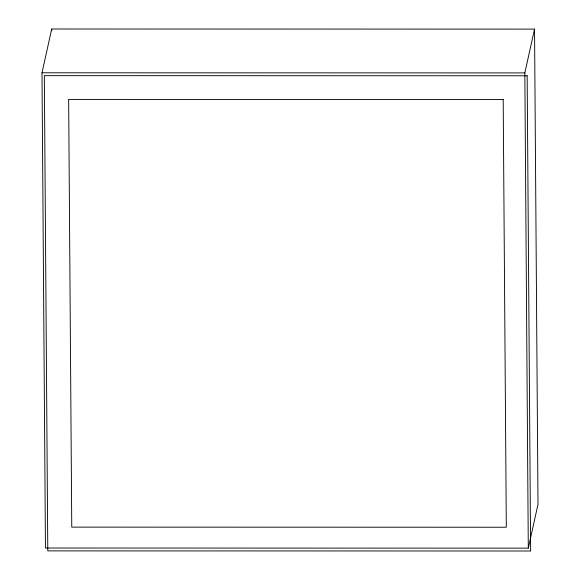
<?xml version="1.0" encoding="UTF-8"?>
<svg xmlns="http://www.w3.org/2000/svg" width="580" height="580" viewBox="0 0 580 580"><rect width="100%" height="100%" fill="white"/><g stroke="black" fill="none" stroke-linecap="round" stroke-linejoin="round"><path stroke-width="0.87" d="M41.999 72.797L51.707 29L534.542 29.116L538.001 504.346L528.293 548.143L45.458 548.027L41.999 72.797L524.827 72.913L534.542 29.116M524.827 72.913L528.293 548.143M51.707 29L51.721 30.812M527.162 75.77L44.334 75.654L47.792 550.884L530.627 551L527.162 75.77M503.193 99.528L68.65 99.419L71.761 527.126L506.311 527.235L503.193 99.528"/></g></svg>
